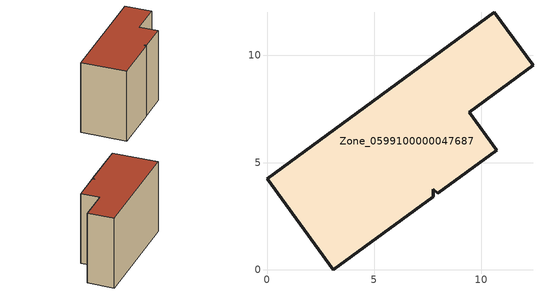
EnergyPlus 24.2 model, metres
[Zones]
Zone_0599100000047687
 floor ground (C_G): 3.1,0 0,4.24 10.61,12.01 12.42,9.53 9.44,7.34 10.73,5.58 7.96,3.56 7.75,3.75 7.77,3.41 z0
 wall outside (C_F): 7.96,3.56 10.73,5.58 9.44,7.34 12.42,9.53 10.61,12.01 0,4.24 3.1,0 7.77,3.41 7.75,3.75 7.96,3.56 z0:8.53
 roof outside (C_R): 7.75,3.75 7.96,3.56 10.73,5.58 9.44,7.34 12.42,9.53 10.61,12.01 0,4.24 3.1,0 7.77,3.41 z8.53
[BUILDING]
Pand.0599100000047687: North Axis=0; Terrain=City; Loads Convergence Tolerance Value=0.04; Temperature Convergence Tolerance Value=0.4; Solar Distribution=FullExterior; Maximum Number of Warmup Days=25; Minimum Number of Warmup Days=1
[Site:Location]
Rotterdam.The.Hague.AP_ZH_NLD Design_Conditions: Latitude=51.96; Longitude=4.45; Time Zone=1; Elevation=-4.5
[SITE:GROUNDTEMPERATURE:BUILDINGSURFACE]
18, 18, 18, 18, 18, 18, 18, 18, 18, 18, 18, 18
[MATERIAL] Thermal Absorptance=0.9; Solar Absorptance=0.7; Visible Absorptance=0.7
Name | Roughness | Thickness | Conductivity | Density | Specific Heat
G.TC.1975-1991 | MediumSmooth | 0.15 | 0.288461 | 540 | 1210
F.TC.1975-1991 | Rough | 0.3 | 0.230769 | 1920 | 840
R.TC.1975-1991 | MediumRough | 0.2 | 0.153846 | 1500 | 1000
[CONSTRUCTION]
C_G: G.TC.1975-1991
C_F: F.TC.1975-1991
C_R: R.TC.1975-1991
[ZONE]
Zone_0599100000047687: Type=1; Multiplier=1; Ceiling Height=Autocalculate; Volume=Autocalculate; Floor Area=autocalculate; Part of Total Floor Area=Yes
[ZONEINFILTRATION:DESIGNFLOWRATE]
Infil_Zone_0599100000047687: Zone or ZoneList or Space or SpaceList=Zone_0599100000047687; Schedule=AlwaysOn; Design Flow Rate Calculation Method=Flow/Area; Flow Rate per Floor Area=0.003; Constant Term Coefficient=1; Temperature Term Coefficient=0; Velocity Term Coefficient=0; Velocity Squared Term Coefficient=0
[HVACTEMPLATE:ZONE:IDEALLOADSAIRSYSTEM]
Zone_0599100000047687: Maximum Heating Supply Air Temperature=50; Minimum Cooling Supply Air Temperature=13; Maximum Heating Supply Air Humidity Ratio=0.0156; Minimum Cooling Supply Air Humidity Ratio=0.0077; Heating Limit=NoLimit; Cooling Limit=NoLimit; Dehumidification Control Type=ConstantSensibleHeatRatio; Cooling Sensible Heat Ratio=0.7; Dehumidification Setpoint=60; Humidification Control Type=None; Humidification Setpoint=30; Outdoor Air Method=None; Outdoor Air Flow Rate per Person=0.00944; Outdoor Air Flow Rate per Zone Floor Area=0; Outdoor Air Flow Rate per Zone=0; Demand Controlled Ventilation Type=None; Outdoor Air Economizer Type=NoEconomizer; Heat Recovery Type=None; Sensible Heat Recovery Effectiveness=0.7; Latent Heat Recovery Effectiveness=0.65
[ZONECONTROL:THERMOSTAT]
ThermostatControl_Zone_0599100000047687: Zone or ZoneList=Zone_0599100000047687; Control Type Schedule=DualSetpointControlType; Control 1=Thermostat_Zone_0599100000047687; Temperature Difference Between Cutout And Setpoint=0
[THERMOSTATSETPOINT:DUALSETPOINT]
Thermostat_Zone_0599100000047687: Heating Setpoint Temperature Schedule=HeatingSetpoint_Zone_0599100000047687; Cooling Setpoint Temperature Schedule=CoolingSetpoint_Zone_0599100000047687
[SCHEDULE:COMPACT]
HeatingSetpoint_Zone_0599100000047687: Through: 12/31, For: AllDays, Until: 24:00, 21
CoolingSetpoint_Zone_0599100000047687: Through: 12/31, For: AllDays, Until: 24:00, 24
DualSetpointControlType: Through: 12/31, For: AllDays, Until: 24:00, 4
AlwaysOn: Through: 12/31, For: AllDays, Until: 24:00, 1
